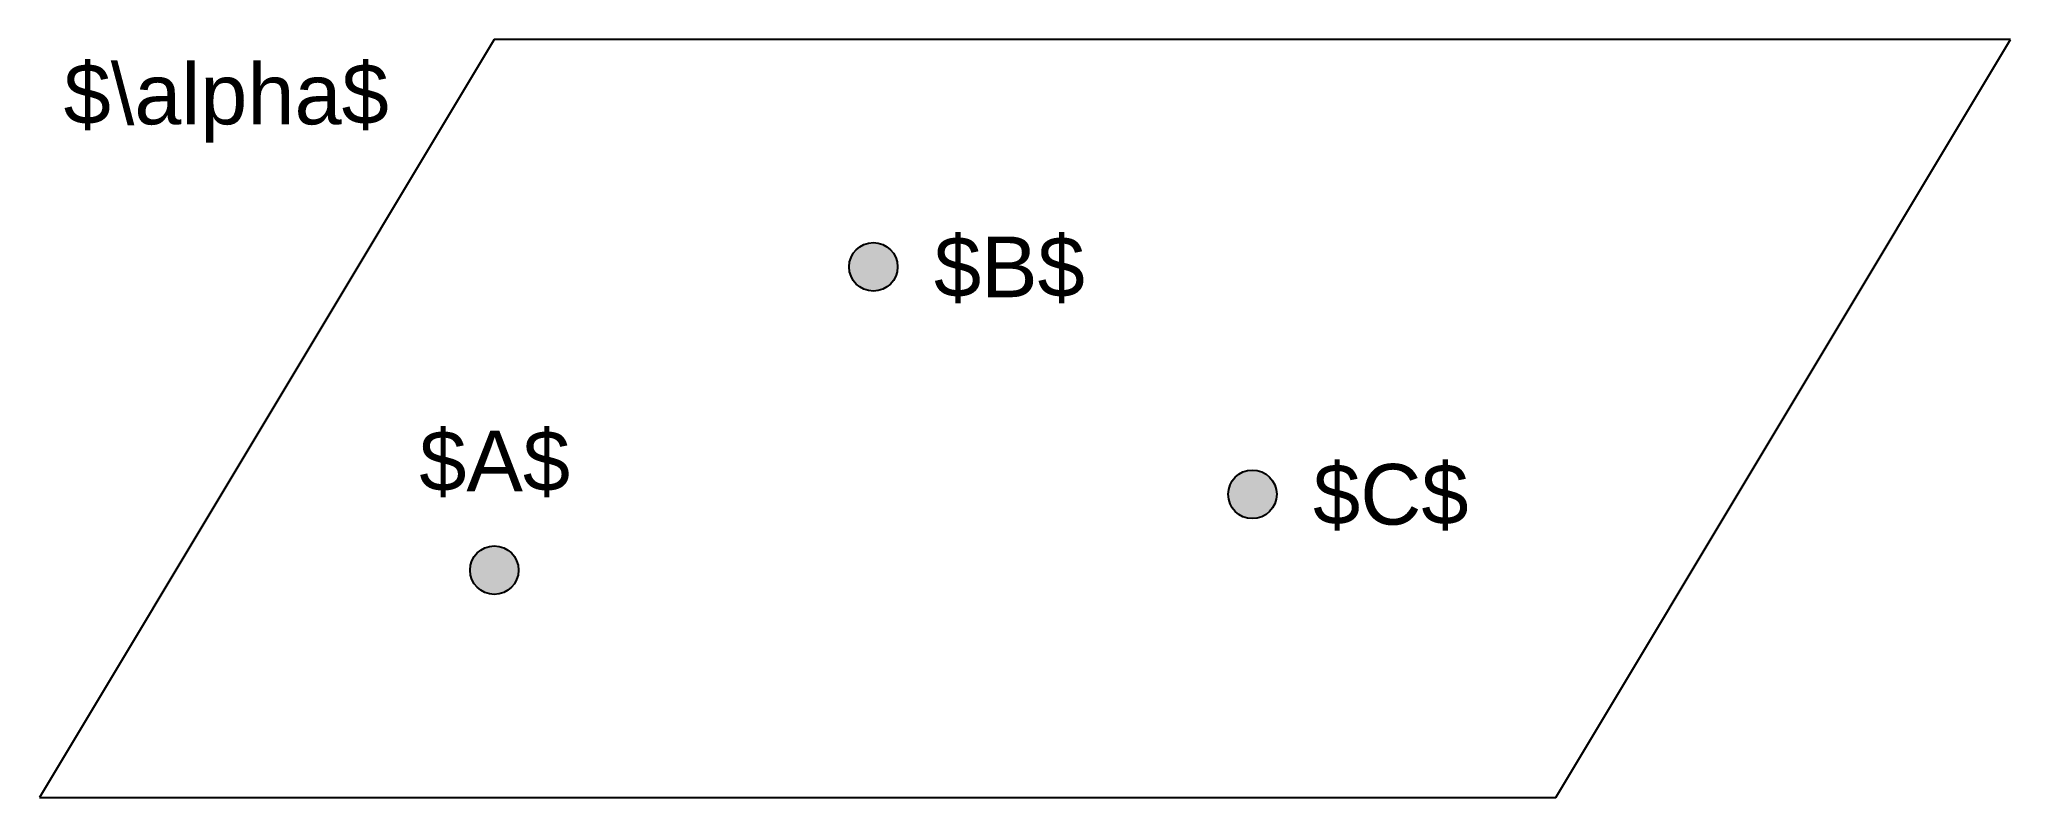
# Model space of a CAD drawing. Header units: inches. Extents: x 250 to 900, y 500 to 750.
import ezdxf
from ezdxf.enums import TextEntityAlignment as Align

# ---------------------------------------------------------------- set-up
doc = ezdxf.new("R2010")
doc.units = ezdxf.units.IN
doc.header["$MEASUREMENT"] = 0
doc.styles.get("Standard").update_dxf_attribs({"font": 'arial.ttf'})

msp = doc.modelspace()

# ---------------------------------------------------------------- hatches: boundary and pattern name
h = msp.add_hatch(color=255)
edge = h.paths.add_edge_path()
edge.add_arc((525, 675), 8, 0, 360)
h = msp.add_hatch(color=255)
edge = h.paths.add_edge_path()
edge.add_arc((650, 600), 8, 0, 360)
h = msp.add_hatch(color=255)
edge = h.paths.add_edge_path()
edge.add_arc((400, 575), 8, 0, 360)

# ---------------------------------------------------------------- linework, layer by layer
for p, q in [((400, 750), (250, 500)), ((900, 750), (400, 750)), ((750, 500), (900, 750)), ((250, 500), (750, 500))]:
    msp.add_line(p, q)
for centre in [(525, 675), (650, 600), (400, 575)]:
    msp.add_circle(centre, 8)

# ---------------------------------------------------------------- texts
msp.add_text('$\\alpha$', height=20).set_placement((258, 742), align=Align.TOP_LEFT)
for s, p in [('$B$', (545, 675)), ('$C$', (670, 600))]:
    msp.add_text(s, height=20).set_placement(p, align=Align.MIDDLE_LEFT)
msp.add_text('$A$', height=20).set_placement((400.11, 595), align=Align.BOTTOM_CENTER)

doc.saveas('drawing.dxf')
